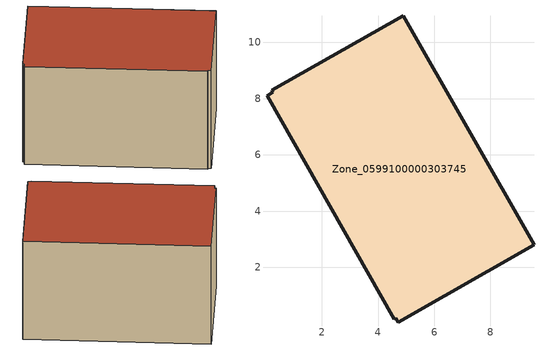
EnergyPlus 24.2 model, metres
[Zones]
Zone_0599100000303745
 floor ground (C_G): 0.04,8.1 0.26,8.22 0.21,8.29 4.9,10.96 9.55,2.79 4.71,0.03 4.63,0.18 4.58,0.15 z0
 wall outside (C_F): 4.9,10.96 0.21,8.29 0.26,8.22 0.04,8.1 4.58,0.15 4.63,0.18 4.71,0.03 9.55,2.79 4.9,10.96 z0:5.75
 roof outside (C_R): 0.26,8.22 0.04,8.1 4.58,0.15 4.63,0.18 4.71,0.03 9.55,2.79 4.9,10.96 0.21,8.29 z5.75
[BUILDING]
Pand.0599100000303745: North Axis=0; Terrain=City; Loads Convergence Tolerance Value=0.04; Temperature Convergence Tolerance Value=0.4; Solar Distribution=FullExterior; Maximum Number of Warmup Days=25; Minimum Number of Warmup Days=1
[Site:Location]
Rotterdam.The.Hague.AP_ZH_NLD Design_Conditions: Latitude=51.96; Longitude=4.45; Time Zone=1; Elevation=-4.5
[SITE:GROUNDTEMPERATURE:BUILDINGSURFACE]
18, 18, 18, 18, 18, 18, 18, 18, 18, 18, 18, 18
[MATERIAL] Thermal Absorptance=0.9; Solar Absorptance=0.7; Visible Absorptance=0.7
Name | Roughness | Thickness | Conductivity | Density | Specific Heat
G.TC.1946-1964 | MediumSmooth | 0.15 | 1 | 540 | 1210
F.TC.1946-1964 | Rough | 0.3 | 0.857143 | 1920 | 840
R.TC.1946-1964 | MediumRough | 0.2 | 0.235294 | 1500 | 1000
[CONSTRUCTION]
C_G: G.TC.1946-1964
C_F: F.TC.1946-1964
C_R: R.TC.1946-1964
[ZONE]
Zone_0599100000303745: Type=1; Multiplier=1; Ceiling Height=Autocalculate; Volume=Autocalculate; Floor Area=autocalculate; Part of Total Floor Area=Yes
[ZONEINFILTRATION:DESIGNFLOWRATE]
Infil_Zone_0599100000303745: Zone or ZoneList or Space or SpaceList=Zone_0599100000303745; Schedule=AlwaysOn; Design Flow Rate Calculation Method=Flow/Area; Flow Rate per Floor Area=0.003; Constant Term Coefficient=1; Temperature Term Coefficient=0; Velocity Term Coefficient=0; Velocity Squared Term Coefficient=0
[HVACTEMPLATE:ZONE:IDEALLOADSAIRSYSTEM]
Zone_0599100000303745: Maximum Heating Supply Air Temperature=50; Minimum Cooling Supply Air Temperature=13; Maximum Heating Supply Air Humidity Ratio=0.0156; Minimum Cooling Supply Air Humidity Ratio=0.0077; Heating Limit=NoLimit; Cooling Limit=NoLimit; Dehumidification Control Type=ConstantSensibleHeatRatio; Cooling Sensible Heat Ratio=0.7; Dehumidification Setpoint=60; Humidification Control Type=None; Humidification Setpoint=30; Outdoor Air Method=None; Outdoor Air Flow Rate per Person=0.00944; Outdoor Air Flow Rate per Zone Floor Area=0; Outdoor Air Flow Rate per Zone=0; Demand Controlled Ventilation Type=None; Outdoor Air Economizer Type=NoEconomizer; Heat Recovery Type=None; Sensible Heat Recovery Effectiveness=0.7; Latent Heat Recovery Effectiveness=0.65
[ZONECONTROL:THERMOSTAT]
ThermostatControl_Zone_0599100000303745: Zone or ZoneList=Zone_0599100000303745; Control Type Schedule=DualSetpointControlType; Control 1=Thermostat_Zone_0599100000303745; Temperature Difference Between Cutout And Setpoint=0
[THERMOSTATSETPOINT:DUALSETPOINT]
Thermostat_Zone_0599100000303745: Heating Setpoint Temperature Schedule=HeatingSetpoint_Zone_0599100000303745; Cooling Setpoint Temperature Schedule=CoolingSetpoint_Zone_0599100000303745
[SCHEDULE:COMPACT]
HeatingSetpoint_Zone_0599100000303745: Through: 12/31, For: AllDays, Until: 24:00, 21
CoolingSetpoint_Zone_0599100000303745: Through: 12/31, For: AllDays, Until: 24:00, 24
DualSetpointControlType: Through: 12/31, For: AllDays, Until: 24:00, 4
AlwaysOn: Through: 12/31, For: AllDays, Until: 24:00, 1
